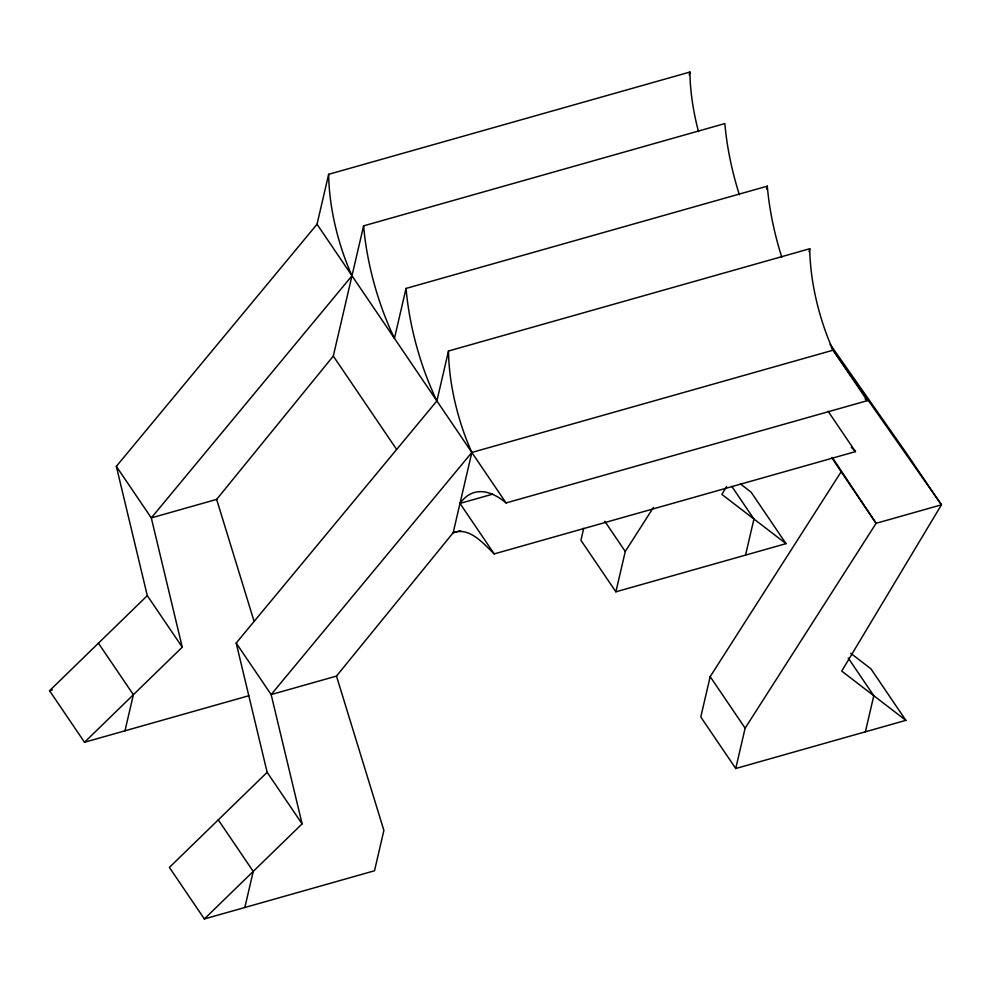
<?xml version="1.0" encoding="UTF-8"?>
<svg xmlns="http://www.w3.org/2000/svg" width="991" height="991" viewBox="0 0 991 991"><rect width="100%" height="100%" fill="white"/><g stroke="black" fill="none" stroke-linecap="round" stroke-linejoin="round"><path stroke-width="1.49" d="M124.977 730.801L133.376 694.716L98.419 643.184M147.3 595.641L49.55 690.727L84.508 742.259L182.257 647.173L147.3 595.641L116.343 466.352L317.033 224.239L328.653 174.317L689.897 72.046A121.013 51.78 74.2 0 0 698.482 131.555M116.343 466.352L151.301 517.897L216.645 499.39L333.298 356.066L363.61 225.861L724.855 123.578A148.873 63.697 74.2 0 0 739.348 194.67M244.839 907.496L253.225 871.411L218.28 819.867M781.8 257.239A148.873 63.697 74.2 0 1 767.294 186.159L406.05 288.431L394.443 338.352A148.873 63.697 74.2 0 1 363.61 225.861M267.149 772.323L169.399 867.422L204.357 918.954L302.106 823.868L267.149 772.323L236.192 643.048L436.882 400.934L448.502 351.012L809.746 248.741A121.013 51.78 74.2 0 0 833.084 350.195L941.45 504.815L841.718 671.093L905.873 720.346L735.743 768.508L700.786 716.976L710.175 676.63L841.148 471.778L831.722 457.594M583.711 528.327L580.937 540.281L615.882 591.813L786.024 543.65L751.067 492.118L740.376 483.905M689.216 74.982L689.897 72.046M615.882 591.813L625.271 551.467L653.465 507.392M766.613 189.095L767.294 186.159M809.065 251.677L809.746 248.741M745.542 555.109L753.94 519.024L731.779 486.346M735.743 768.508L745.133 728.162L876.106 523.31L941.45 504.815L906.492 453.271L830.099 344.286M865.403 731.804L873.789 695.719L848.222 658.012M726.614 486.482L721.869 494.398L786.024 543.65M236.192 643.048L271.15 694.58L336.494 676.085L453.16 532.762C469.573 526.568 483.633 543.824 494.224 553.907L855.468 451.623L828.08 411.24M833.084 350.195L471.84 452.466L271.15 694.58L302.106 823.868M494.224 553.907L459.985 503.416L492.688 494.162M459.985 503.416A121.013 51.78 74.2 0 1 506.079 502.945L867.323 400.674L831.375 347.68M460.592 530.656L453.16 532.762L471.84 452.466A121.013 51.78 74.2 0 1 448.502 351.012M49.55 690.727L52.436 689.909M84.508 742.259L248.753 695.756M204.357 918.954L374.499 870.779L383.889 830.433L336.494 676.085M850.724 653.304L870.916 668.801L905.873 720.346M851.257 447.201L855.468 451.623M841.148 471.778L876.106 523.31L832.39 457.557M604.82 521.303L625.271 551.467M710.175 676.63L745.133 728.162M317.033 224.239L506.079 502.945M333.298 356.066L396.536 449.295M216.645 499.39L254.105 621.407M182.257 647.173L151.301 517.897L351.991 275.771A121.013 51.78 74.2 0 1 328.653 174.317M436.882 400.934A148.873 63.697 74.2 0 1 406.05 288.431M865.106 398.877A121.013 51.78 74.2 0 1 867.323 400.674"/></g></svg>
